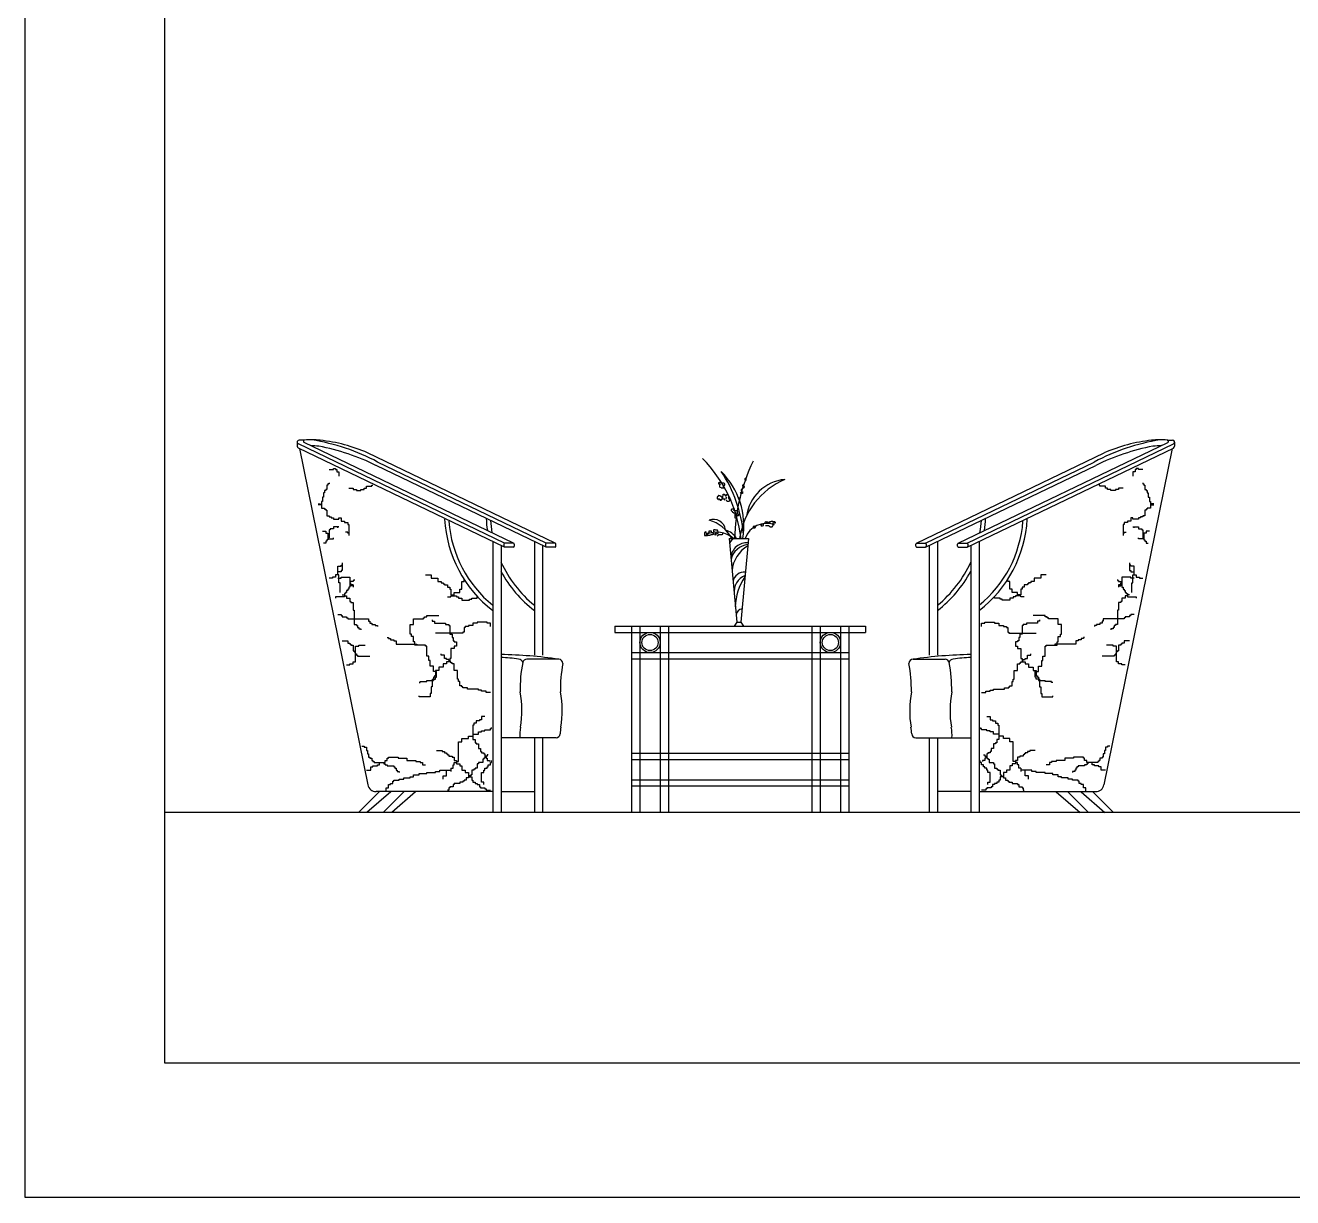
# Model space of a CAD drawing. Header units: inches. Extents: x 11 to 53.5, y 7.4 to 32.2.
# Drawn here: x 32.522 to 35.586, y 7.358 to 10.192 of the extents above; entities that cross this region are included whole.
import ezdxf

# ---------------------------------------------------------------- set-up
doc = ezdxf.new("R2010")
doc.units = ezdxf.units.IN
doc.header["$MEASUREMENT"] = 0
for name, color, linetype in [('02', 2, 'Continuous'), ('1', 1, 'Continuous'), ('kadrbm', 4, 'Continuous')]:
    doc.layers.add(name, color=color, linetype=linetype)

# ---------------------------------------------------------------- blocks, each defined once
blk = doc.blocks.new('kadrbm')
at = {"layer": 'kadrbm', "color": 4}
blk.add_lwpolyline([(0, 0), (0, 24.7972), (21, 24.7972), (21, 0), (0, 0)], close=True, dxfattribs=at)
blk.add_lwpolyline([(20.6631, 0.3257), (20.6631, 24.4603), (0.3369, 24.4603), (0.3369, 0.3257), (20.6631, 0.3257)], dxfattribs=at)

msp = doc.modelspace()

# ---------------------------------------------------------------- linework, layer by layer
at = {"layer": '02'}
for p, q in [((33.1791, 9.184), (33.1791, 9.1744)), ((33.6805, 8.9302), (33.1819, 9.1699)), ((33.6805, 8.9402), (33.182, 9.1798)), ((33.197, 9.1893), (33.1841, 9.1893)), ((33.1847, 9.1685), (33.35, 8.3557)), ((33.7021, 8.9402), (33.1957, 9.1836)), ((34.7775, 8.9402), (35.2839, 9.1836)), ((34.7991, 8.9402), (35.2976, 9.1798)), ((34.7991, 8.9302), (35.2976, 9.1699)), ((35.2949, 9.1685), (35.1296, 8.3557)), ((35.2826, 9.1893), (35.2954, 9.1893)), ((35.3005, 9.184), (35.3005, 9.1744)), ((33.8029, 8.9402), (33.3492, 9.1583)), ((33.7813, 8.9402), (33.3735, 9.1362)), ((34.6767, 8.9402), (35.1304, 9.1583)), ((34.6983, 8.9402), (35.1061, 9.1362)), ((33.7813, 8.9302), (33.3696, 9.1281)), ((34.6983, 8.9302), (35.11, 9.1281)), ((34.2081, 9.0499), (34.2088, 9.0581)), ((34.2235, 8.9516), (34.2702, 8.9516)), ((34.2235, 8.9516), (34.242, 8.7493)), ((34.2702, 8.9516), (34.2516, 8.7493)), ((33.6518, 8.944), (33.6518, 8.2893)), ((33.6718, 8.9344), (33.6718, 8.2893)), ((33.6788, 8.9375), (33.6788, 8.9329)), ((33.7021, 8.9402), (33.6805, 8.9402)), ((33.7021, 8.9302), (33.6805, 8.9302)), ((33.7038, 8.9375), (33.7038, 8.9329)), ((33.7525, 8.944), (33.7525, 8.6693)), ((33.7725, 8.9344), (33.7725, 8.6693)), ((33.7796, 8.9375), (33.7796, 8.9329)), ((33.8029, 8.9402), (33.7813, 8.9402)), ((33.8029, 8.9302), (33.7813, 8.9302)), ((33.8046, 8.9329), (33.8046, 8.9375)), ((34.675, 8.9329), (34.675, 8.9375)), ((34.6767, 8.9402), (34.6983, 8.9402)), ((34.6767, 8.9302), (34.6983, 8.9302)), ((34.7, 8.9375), (34.7, 8.9329)), ((34.7071, 8.9344), (34.7071, 8.6693)), ((34.7271, 8.944), (34.7271, 8.6693)), ((34.7758, 8.9329), (34.7758, 8.9375)), ((34.7775, 8.9402), (34.7991, 8.9402)), ((34.7775, 8.9302), (34.7991, 8.9302)), ((34.8008, 8.9375), (34.8008, 8.9329)), ((34.8078, 8.9344), (34.8078, 8.2893)), ((34.8278, 8.944), (34.8278, 8.2893)), ((33.3145, 8.8391), (33.3065, 8.8391)), ((33.9474, 8.7393), (33.9474, 8.7243)), ((33.9474, 8.7393), (34.5529, 8.7393)), ((33.9874, 8.7393), (33.9874, 8.2893)), ((34.0074, 8.7393), (34.0074, 8.2893)), ((34.0568, 8.7393), (34.0568, 8.2893)), ((34.0768, 8.7393), (34.0768, 8.2893)), ((34.242, 8.7493), (34.2354, 8.7393)), ((34.242, 8.7493), (34.2516, 8.7493)), ((34.2516, 8.7493), (34.2583, 8.7393)), ((34.4235, 8.7393), (34.4235, 8.2893)), ((34.4435, 8.7393), (34.4435, 8.2893)), ((34.4929, 8.7393), (34.4929, 8.2893)), ((34.5129, 8.7393), (34.5129, 8.2893)), ((34.5529, 8.7393), (34.5529, 8.7243)), ((33.9474, 8.7243), (34.5529, 8.7243)), ((33.9874, 8.6753), (34.5129, 8.6753)), ((33.8114, 8.6593), (33.7341, 8.6593)), ((33.9874, 8.6603), (34.5129, 8.6603)), ((34.6682, 8.6593), (34.7455, 8.6593)), ((33.8048, 8.4693), (33.6718, 8.4693)), ((33.7525, 8.4693), (33.7525, 8.2893)), ((33.7725, 8.4693), (33.7725, 8.2893)), ((34.6748, 8.4693), (34.8078, 8.4693)), ((34.7071, 8.4693), (34.7071, 8.2893)), ((34.7271, 8.4693), (34.7271, 8.2893)), ((33.9874, 8.4321), (34.5129, 8.4321)), ((33.5507, 8.3961), (33.5507, 8.3882)), ((33.9874, 8.4171), (34.5129, 8.4171)), ((34.9289, 8.3961), (34.9289, 8.3882)), ((33.9874, 8.3681), (34.5129, 8.3681)), ((33.377, 8.3388), (33.327, 8.2888)), ((33.4053, 8.3388), (33.3477, 8.2888)), ((33.6518, 8.3393), (33.3697, 8.3393)), ((33.437, 8.3388), (33.387, 8.2888)), ((33.4653, 8.3388), (33.4077, 8.2888)), ((33.6718, 8.3393), (33.7525, 8.3393)), ((33.9874, 8.3531), (34.5129, 8.3531)), ((34.8078, 8.3393), (34.7271, 8.3393)), ((34.8278, 8.3393), (35.1099, 8.3393)), ((35.0143, 8.3388), (35.0719, 8.2888)), ((35.0426, 8.3388), (35.0926, 8.2888)), ((35.0743, 8.3388), (35.1319, 8.2888)), ((35.1026, 8.3388), (35.1526, 8.2888))]:
    msp.add_line(p, q, dxfattribs=at)
for points in [[(33.2561, 9.1177), (33.2667, 9.1177), (33.2667, 9.1203), (33.272, 9.1203), (33.272, 9.1177), (33.2746, 9.1177), (33.2746, 9.1124), (33.2799, 9.1124), (33.2799, 9.1017)], [(35.2235, 9.1177), (35.2129, 9.1177), (35.2129, 9.1203), (35.2076, 9.1203), (35.2076, 9.1177), (35.2049, 9.1177), (35.2049, 9.1124), (35.1996, 9.1124), (35.1996, 9.1017)], [(33.2561, 9.0858), (33.2561, 9.0832), (33.2534, 9.0832), (33.2534, 9.0805), (33.2507, 9.0805), (33.2507, 9.0699), (33.2481, 9.0699), (33.2481, 9.0673), (33.2454, 9.0673), (33.2454, 9.062), (33.2428, 9.062), (33.2428, 9.0513), (33.2401, 9.0513), (33.2401, 9.0407), (33.2375, 9.0407)], [(33.3038, 9.0726), (33.3145, 9.0726), (33.3145, 9.0699), (33.3224, 9.0699), (33.3224, 9.0673), (33.333, 9.0673), (33.333, 9.0699), (33.341, 9.0699), (33.341, 9.0726), (33.3463, 9.0726), (33.3463, 9.0779), (33.3596, 9.0779), (33.3596, 9.0805), (33.3622, 9.0805)], [(34.2056, 9.0861), (34.2043, 9.0868), (34.1999, 9.0868), (34.1992, 9.0861), (34.198, 9.0861), (34.198, 9.0836), (34.1999, 9.0836), (34.2018, 9.0829)], [(34.2018, 9.0829), (34.2011, 9.081), (34.1999, 9.0804), (34.1999, 9.0766), (34.2005, 9.0753), (34.2043, 9.0747)], [(34.2018, 9.0868), (34.2011, 9.0861)], [(34.2018, 9.0817), (34.2011, 9.0817)], [(34.2011, 9.0753), (34.2011, 9.0747)], [(34.2056, 9.0855), (34.205, 9.0861), (34.2037, 9.0861), (34.2024, 9.0868)], [(34.2043, 9.0747), (34.2043, 9.074), (34.2113, 9.074)], [(34.2094, 9.074), (34.2094, 9.0791), (34.2101, 9.0798), (34.2132, 9.0798), (34.2132, 9.0829), (34.212, 9.0842), (34.2107, 9.0849), (34.2056, 9.0849), (34.2056, 9.0861)], [(34.2534, 9.0715), (34.2534, 9.0696), (34.2527, 9.0696), (34.2527, 9.0664), (34.254, 9.067), (34.2546, 9.067), (34.2553, 9.0677), (34.2553, 9.0696)], [(34.2572, 9.0823), (34.2572, 9.081), (34.2565, 9.0804), (34.2559, 9.0791), (34.2559, 9.0779), (34.2572, 9.0779), (34.2572, 9.0785), (34.2578, 9.0798), (34.2584, 9.0798), (34.2584, 9.0823)], [(34.2604, 9.0772), (34.2591, 9.0772), (34.2584, 9.0766), (34.2584, 9.0734), (34.2591, 9.0734), (34.2591, 9.074), (34.2597, 9.0747), (34.2597, 9.0753), (34.2604, 9.0759), (34.2604, 9.0772)], [(34.2655, 9.0963), (34.2623, 9.0963), (34.261, 9.0957), (34.261, 9.0925), (34.2642, 9.0925), (34.2642, 9.095)], [(35.1757, 9.0726), (35.1651, 9.0726), (35.1651, 9.0699), (35.1572, 9.0699), (35.1572, 9.0673), (35.1465, 9.0673), (35.1465, 9.0699), (35.1386, 9.0699), (35.1386, 9.0726), (35.1333, 9.0726), (35.1333, 9.0779), (35.12, 9.0779), (35.12, 9.0805), (35.1173, 9.0805)], [(35.2235, 9.0858), (35.2235, 9.0832), (35.2262, 9.0832), (35.2262, 9.0805), (35.2288, 9.0805), (35.2288, 9.0699), (35.2315, 9.0699), (35.2315, 9.0673), (35.2341, 9.0673), (35.2341, 9.062), (35.2368, 9.062), (35.2368, 9.0513), (35.2394, 9.0513), (35.2394, 9.0407), (35.2421, 9.0407)], [(33.2375, 9.0407), (33.2375, 9.0248), (33.2454, 9.0248), (33.2454, 9.0222), (33.2481, 9.0222), (33.2481, 9.0195), (33.2507, 9.0195), (33.2507, 9.0062), (33.2561, 9.0062), (33.2561, 9.0036), (33.2614, 9.0036), (33.2614, 9.0009), (33.2667, 9.0009), (33.2667, 8.9983), (33.2799, 8.9983), (33.2799, 9.0009), (33.2853, 9.0009), (33.2853, 8.993), (33.2932, 8.993), (33.2932, 8.9903), (33.3012, 8.9903), (33.3012, 8.985), (33.3038, 8.985), (33.3038, 8.9585)], [(34.2088, 9.0473), (34.2081, 9.0486), (34.2081, 9.0492), (34.2069, 9.0499), (34.2062, 9.0499), (34.2056, 9.0505), (34.205, 9.0518), (34.205, 9.053), (34.2037, 9.053), (34.2024, 9.0537), (34.2018, 9.0543), (34.1999, 9.0543), (34.1986, 9.0549), (34.198, 9.0549), (34.1967, 9.0543), (34.1967, 9.053), (34.1961, 9.0524), (34.1948, 9.0518), (34.1948, 9.0473), (34.198, 9.0473), (34.1999, 9.0467), (34.1999, 9.046), (34.1986, 9.046), (34.1973, 9.0454), (34.2031, 9.0454), (34.2031, 9.0448), (34.2018, 9.0441), (34.2043, 9.0441), (34.2056, 9.046), (34.2056, 9.0473), (34.2139, 9.0473)], [(34.2081, 9.0575), (34.2088, 9.0575)], [(34.2088, 9.0581), (34.212, 9.0581), (34.212, 9.0575), (34.2139, 9.0556), (34.2145, 9.0543), (34.2158, 9.0543), (34.2164, 9.0549), (34.2164, 9.0562), (34.2171, 9.0569), (34.2177, 9.0569), (34.219, 9.0575), (34.219, 9.0581), (34.2202, 9.0581), (34.2202, 9.0575), (34.2209, 9.0556), (34.2215, 9.0549), (34.2215, 9.0518), (34.2222, 9.0511), (34.2234, 9.0499), (34.2247, 9.0499)], [(34.212, 9.0473), (34.212, 9.0448), (34.2126, 9.0448)], [(34.2171, 9.0511), (34.2164, 9.0505), (34.2164, 9.0499), (34.2158, 9.0492), (34.2158, 9.0486), (34.2171, 9.0486), (34.2171, 9.0505), (34.2177, 9.0511)], [(34.2164, 9.0448), (34.2164, 9.0441), (34.2171, 9.0435), (34.2171, 9.0429), (34.2177, 9.0422), (34.2177, 9.0416), (34.2228, 9.0416), (34.2247, 9.0422), (34.2253, 9.0429), (34.2253, 9.046), (34.2266, 9.046), (34.2241, 9.0467), (34.2222, 9.0473), (34.2215, 9.0473)], [(34.2228, 9.0518), (34.2228, 9.0511), (34.2222, 9.0505), (34.2222, 9.0486), (34.2247, 9.0486), (34.2247, 9.0511)], [(34.2464, 9.0511), (34.2464, 9.0486), (34.247, 9.0479), (34.247, 9.0473), (34.2502, 9.0473), (34.2502, 9.0492)], [(34.2559, 9.0651), (34.2559, 9.06), (34.2521, 9.06), (34.2508, 9.0613), (34.2502, 9.0626)], [(34.254, 9.0639), (34.2527, 9.0639)], [(35.2421, 9.0407), (35.2421, 9.0248), (35.2341, 9.0248), (35.2341, 9.0222), (35.2315, 9.0222), (35.2315, 9.0195), (35.2288, 9.0195), (35.2288, 9.0062), (35.2235, 9.0062), (35.2235, 9.0036), (35.2182, 9.0036), (35.2182, 9.0009), (35.2129, 9.0009), (35.2129, 8.9983), (35.1996, 8.9983), (35.1996, 9.0009), (35.1943, 9.0009), (35.1943, 8.993), (35.1864, 8.993), (35.1864, 8.9903), (35.1784, 8.9903), (35.1784, 8.985), (35.1757, 8.985), (35.1757, 8.9585)], [(33.2295, 9.0354), (33.2348, 9.0354), (33.2348, 9.0328)], [(33.2375, 9.0328), (33.2295, 9.0328)], [(34.2336, 9.02), (34.2349, 9.02), (34.2355, 9.0212), (34.2368, 9.0219), (34.2368, 9.0225), (34.2304, 9.0225), (34.2298, 9.0219), (34.2285, 9.0212), (34.2285, 9.0187), (34.2298, 9.0174), (34.2311, 9.0174), (34.2311, 9.0168), (34.2317, 9.0155), (34.2349, 9.013), (34.2368, 9.0123), (34.2368, 9.0015), (34.2419, 9.0015), (34.2419, 9.006), (34.2393, 9.006)], [(34.2355, 9.0206), (34.2355, 9.02), (34.2368, 9.0193), (34.2387, 9.0193), (34.2406, 9.0187), (34.2413, 9.0187), (34.2419, 9.018), (34.2425, 9.018), (34.2438, 9.0174), (34.2438, 9.011), (34.2457, 9.0098), (34.2476, 9.0091), (34.2476, 9.0085), (34.2464, 9.0085), (34.2464, 9.0072), (34.2457, 9.006), (34.2438, 9.006), (34.2438, 9.0053)], [(35.2421, 9.0328), (35.2501, 9.0328)], [(35.2501, 9.0354), (35.2448, 9.0354), (35.2448, 9.0328)], [(33.2799, 8.9797), (33.2667, 8.9797), (33.2667, 8.9744), (33.2587, 8.9744), (33.2587, 8.9718), (33.2561, 8.9718), (33.2561, 8.9532), (33.2534, 8.9532)], [(33.2773, 8.9771), (33.2773, 8.9797)], [(34.24, 9.006), (34.2406, 9.0066)], [(34.289, 8.9799), (34.2871, 8.9799), (34.2858, 8.9805), (34.2846, 8.9805), (34.2839, 8.9811), (34.2833, 8.9811), (34.282, 8.9805), (34.2814, 8.9792), (34.2814, 8.9767), (34.2839, 8.9767), (34.2858, 8.9773), (34.2871, 8.978), (34.2871, 8.9799)], [(34.3043, 8.9856), (34.3024, 8.9856), (34.3024, 8.985), (34.3011, 8.985), (34.3011, 8.9837), (34.2998, 8.983), (34.2998, 8.9824), (34.3005, 8.9818), (34.3043, 8.9818), (34.3056, 8.9824), (34.3062, 8.983), (34.3068, 8.9843), (34.3068, 8.9856), (34.3062, 8.9869), (34.3049, 8.9869), (34.3049, 8.9875)], [(34.3221, 8.9881), (34.3221, 8.9894), (34.3208, 8.9894), (34.3196, 8.99), (34.3189, 8.99), (34.317, 8.9907), (34.3132, 8.9907), (34.3126, 8.9913), (34.3119, 8.9913), (34.3107, 8.9907), (34.31, 8.99), (34.31, 8.9894)], [(34.3113, 8.9824), (34.3132, 8.9824), (34.3151, 8.983), (34.3164, 8.983), (34.3183, 8.9824), (34.3208, 8.9811), (34.3215, 8.9805), (34.3221, 8.9799), (34.3221, 8.9792), (34.3272, 8.9792), (34.3279, 8.9799), (34.3285, 8.9811), (34.3291, 8.9818), (34.3298, 8.9824), (34.3298, 8.9862)], [(34.3215, 8.9875), (34.3215, 8.9913), (34.3221, 8.992), (34.3228, 8.9926), (34.324, 8.9926), (34.3259, 8.9932), (34.3285, 8.9932), (34.331, 8.9926), (34.3329, 8.992), (34.3336, 8.9913), (34.3349, 8.9907), (34.3349, 8.9888), (34.3355, 8.9881), (34.3279, 8.9881)], [(35.1996, 8.9797), (35.2129, 8.9797), (35.2129, 8.9744), (35.2209, 8.9744), (35.2209, 8.9718), (35.2235, 8.9718), (35.2235, 8.9532), (35.2262, 8.9532)], [(35.2023, 8.9771), (35.2023, 8.9797)], [(33.2401, 8.9691), (33.2481, 8.9691), (33.2481, 8.9638), (33.2534, 8.9638)], [(33.2534, 8.9638), (33.2534, 8.9479), (33.2507, 8.9479), (33.2507, 8.9452), (33.2481, 8.9452), (33.2481, 8.9399), (33.2428, 8.9399)], [(33.2534, 8.9505), (33.2667, 8.9505), (33.2667, 8.9532)], [(33.3038, 8.9638), (33.3012, 8.9638), (33.3012, 8.9665), (33.2959, 8.9665)], [(34.168, 8.9671), (34.1674, 8.9671), (34.1655, 8.9665), (34.1642, 8.9659), (34.1636, 8.9652), (34.1636, 8.9589), (34.1687, 8.9589), (34.1687, 8.9582), (34.1706, 8.9582), (34.1706, 8.9589), (34.1712, 8.9589), (34.1719, 8.9595), (34.1719, 8.962), (34.1712, 8.9627), (34.1693, 8.9633), (34.1687, 8.964), (34.168, 8.964), (34.168, 8.9659)], [(34.1687, 8.9601), (34.1687, 8.9608), (34.1706, 8.962), (34.1712, 8.9633), (34.1719, 8.964), (34.1725, 8.9646), (34.1731, 8.9646), (34.1731, 8.9652)], [(34.1738, 8.9652), (34.175, 8.9665), (34.175, 8.9697), (34.1801, 8.9697), (34.1801, 8.9678), (34.1808, 8.9665), (34.1827, 8.9646), (34.1852, 8.964), (34.1859, 8.9627), (34.1859, 8.9614), (34.1846, 8.9608), (34.1827, 8.9601), (34.1795, 8.9601), (34.1782, 8.9595), (34.1763, 8.9589), (34.1744, 8.9582), (34.1712, 8.9582)], [(34.1967, 8.9684), (34.1961, 8.9697), (34.1954, 8.971), (34.1935, 8.971), (34.1922, 8.9716), (34.191, 8.9716), (34.1897, 8.9722), (34.1865, 8.9722), (34.1852, 8.971), (34.1852, 8.9684), (34.1878, 8.9671), (34.191, 8.9665), (34.1916, 8.9659), (34.1922, 8.9652), (34.191, 8.9646), (34.191, 8.9633), (34.1897, 8.9627), (34.189, 8.962), (34.189, 8.9601), (34.1903, 8.9601), (34.1903, 8.9614), (34.1916, 8.962), (34.1941, 8.9627), (34.1961, 8.964), (34.1967, 8.964), (34.1967, 8.9665), (34.1954, 8.9671), (34.1954, 8.9678)], [(34.1941, 8.9576), (34.1961, 8.9582), (34.1973, 8.9595), (34.198, 8.9601), (34.1986, 8.9608), (34.2069, 8.9608), (34.2075, 8.9614), (34.2081, 8.962), (34.2081, 8.9652)], [(35.1757, 8.9638), (35.1784, 8.9638), (35.1784, 8.9665), (35.1837, 8.9665)], [(35.2262, 8.9505), (35.2129, 8.9505), (35.2129, 8.9532)], [(35.2394, 8.9691), (35.2315, 8.9691), (35.2315, 8.9638), (35.2262, 8.9638)], [(35.2262, 8.9638), (35.2262, 8.9479), (35.2288, 8.9479), (35.2288, 8.9452), (35.2315, 8.9452), (35.2315, 8.9399), (35.2368, 8.9399)], [(33.2879, 8.8922), (33.2879, 8.8736), (33.2853, 8.8736), (33.2853, 8.871), (33.2773, 8.871)], [(33.2773, 8.863), (33.2773, 8.8842), (33.2853, 8.8842), (33.2853, 8.8869), (33.2879, 8.8869)], [(35.1917, 8.8922), (35.1917, 8.8736), (35.1943, 8.8736), (35.1943, 8.871), (35.2023, 8.871)], [(35.2023, 8.863), (35.2023, 8.8842), (35.1943, 8.8842), (35.1943, 8.8869), (35.1917, 8.8869)], [(33.2799, 8.863), (33.272, 8.863), (33.272, 8.8577), (33.264, 8.8577), (33.264, 8.855), (33.2561, 8.855)], [(33.3065, 8.8577), (33.3065, 8.8338), (33.3038, 8.8338), (33.3038, 8.8285), (33.3012, 8.8285), (33.3012, 8.8259), (33.2985, 8.8259), (33.2985, 8.8206), (33.2959, 8.8206), (33.2959, 8.8179), (33.2932, 8.8179), (33.2932, 8.81), (33.272, 8.81), (33.272, 8.8073)], [(33.2773, 8.855), (33.2853, 8.855), (33.2853, 8.8577), (33.3065, 8.8577)], [(33.2826, 8.8206), (33.2826, 8.8444), (33.2799, 8.8444), (33.2799, 8.863)], [(33.4896, 8.863), (33.5029, 8.863), (33.5029, 8.855), (33.5188, 8.855), (33.5188, 8.8471), (33.5268, 8.8471), (33.5268, 8.8444), (33.5321, 8.8444), (33.5321, 8.8418), (33.5348, 8.8418), (33.5348, 8.8391), (33.5427, 8.8391), (33.5427, 8.8338), (33.548, 8.8338), (33.548, 8.8285), (33.5507, 8.8285), (33.5507, 8.8153), (33.5587, 8.8153)], [(34.9899, 8.863), (34.9767, 8.863), (34.9767, 8.855), (34.9607, 8.855), (34.9607, 8.8471), (34.9528, 8.8471), (34.9528, 8.8444), (34.9475, 8.8444), (34.9475, 8.8418), (34.9448, 8.8418), (34.9448, 8.8391), (34.9368, 8.8391), (34.9368, 8.8338), (34.9315, 8.8338), (34.9315, 8.8285), (34.9289, 8.8285), (34.9289, 8.8153), (34.9209, 8.8153)], [(35.1731, 8.8577), (35.1731, 8.8338), (35.1757, 8.8338), (35.1757, 8.8285), (35.1784, 8.8285), (35.1784, 8.8259), (35.181, 8.8259), (35.181, 8.8206), (35.1837, 8.8206), (35.1837, 8.8179), (35.1864, 8.8179), (35.1864, 8.81), (35.2076, 8.81), (35.2076, 8.8073)], [(35.2023, 8.855), (35.1943, 8.855), (35.1943, 8.8577), (35.1731, 8.8577)], [(35.197, 8.8206), (35.197, 8.8444), (35.1996, 8.8444), (35.1996, 8.863), (35.2076, 8.863)], [(35.2076, 8.863), (35.2076, 8.8577), (35.2156, 8.8577), (35.2156, 8.855), (35.2235, 8.855)], [(33.3171, 8.8524), (33.3171, 8.8497), (33.3145, 8.8497), (33.3145, 8.8471), (33.3065, 8.8471)], [(33.3065, 8.8444), (33.3091, 8.8444)], [(33.3145, 8.8365), (33.3091, 8.8365), (33.3091, 8.8444)], [(33.3145, 8.8391), (33.3145, 8.8338)], [(33.5587, 8.8126), (33.5587, 8.8206), (33.5719, 8.8206), (33.5719, 8.8285), (33.5772, 8.8285), (33.5772, 8.8471), (33.5826, 8.8471), (33.5826, 8.8525)], [(34.9209, 8.8126), (34.9209, 8.8206), (34.9076, 8.8206), (34.9076, 8.8285), (34.9023, 8.8285), (34.9023, 8.8471), (34.897, 8.8471), (34.897, 8.8525)], [(35.1625, 8.8524), (35.1625, 8.8497), (35.1651, 8.8497), (35.1651, 8.8471), (35.1731, 8.8471)], [(35.1651, 8.8365), (35.1704, 8.8365), (35.1704, 8.8444)], [(35.1731, 8.8391), (35.1651, 8.8391), (35.1651, 8.8338)], [(35.1731, 8.8444), (35.1704, 8.8444)], [(33.2879, 8.8153), (33.2932, 8.8153)], [(33.2932, 8.8126), (33.2985, 8.8126), (33.2985, 8.8073), (33.3065, 8.8073), (33.3065, 8.7993), (33.3091, 8.7993), (33.3091, 8.7967), (33.3145, 8.7967), (33.3145, 8.7781), (33.3171, 8.7781), (33.3171, 8.7436), (33.3224, 8.7436), (33.3224, 8.741), (33.3251, 8.741), (33.3251, 8.7357), (33.3277, 8.7357), (33.3277, 8.733), (33.333, 8.733), (33.333, 8.7304)], [(33.5427, 8.81), (33.5507, 8.81), (33.5507, 8.8126), (33.564, 8.8126)], [(33.564, 8.8126), (33.564, 8.81), (33.5693, 8.81), (33.5693, 8.8073), (33.5772, 8.8073), (33.5772, 8.802), (33.5958, 8.802), (33.5958, 8.8046), (33.6011, 8.8046), (33.6011, 8.8073), (33.6144, 8.8073), (33.6144, 8.81), (33.6156, 8.81)], [(34.9289, 8.8126), (34.9156, 8.8126), (34.9156, 8.81), (34.9103, 8.81), (34.9103, 8.8073), (34.9023, 8.8073), (34.9023, 8.802), (34.8837, 8.802), (34.8837, 8.8046), (34.8784, 8.8046), (34.8784, 8.8073), (34.8652, 8.8073), (34.8652, 8.81), (34.864, 8.81)], [(34.9368, 8.81), (34.9289, 8.81), (34.9289, 8.8126)], [(35.1864, 8.8126), (35.181, 8.8126), (35.181, 8.8073), (35.1731, 8.8073), (35.1731, 8.7993), (35.1704, 8.7993), (35.1704, 8.7967), (35.1651, 8.7967), (35.1651, 8.7781), (35.1625, 8.7781), (35.1625, 8.7436), (35.1572, 8.7436), (35.1572, 8.741), (35.1545, 8.741), (35.1545, 8.7357), (35.1518, 8.7357), (35.1518, 8.733), (35.1465, 8.733), (35.1465, 8.7304)], [(35.1917, 8.8153), (35.1864, 8.8153)], [(33.2773, 8.7675), (33.2853, 8.7675), (33.2853, 8.7649), (33.2879, 8.7649), (33.2879, 8.7622), (33.2985, 8.7622), (33.2985, 8.7596), (33.3012, 8.7596), (33.3012, 8.7569), (33.3516, 8.7569), (33.3516, 8.7516), (33.3543, 8.7516), (33.3543, 8.7463), (33.3596, 8.7463), (33.3596, 8.7436), (33.3675, 8.7436), (33.3675, 8.741), (33.3729, 8.741), (33.3729, 8.7383)], [(33.5056, 8.611), (33.5135, 8.611), (33.5135, 8.6163), (33.5162, 8.6163), (33.5162, 8.6296), (33.5082, 8.6296), (33.5082, 8.6428), (33.5003, 8.6428), (33.5003, 8.6561), (33.4976, 8.6561), (33.4976, 8.6667), (33.4923, 8.6667), (33.4923, 8.6906), (33.4896, 8.6906), (33.4896, 8.6932), (33.4631, 8.6932), (33.4631, 8.7012), (33.4604, 8.7012), (33.4604, 8.7145), (33.4551, 8.7145), (33.4551, 8.7198), (33.4525, 8.7198), (33.4525, 8.7436), (33.4604, 8.7436), (33.4604, 8.7569), (33.4843, 8.7569), (33.4843, 8.7596), (33.487, 8.7596), (33.487, 8.7622), (33.4923, 8.7622), (33.4923, 8.7649), (33.5215, 8.7649)], [(34.974, 8.611), (34.966, 8.611), (34.966, 8.6163), (34.9634, 8.6163), (34.9634, 8.6296), (34.9713, 8.6296), (34.9713, 8.6428), (34.9793, 8.6428), (34.9793, 8.6561), (34.982, 8.6561), (34.982, 8.6667), (34.9873, 8.6667), (34.9873, 8.6906), (34.9899, 8.6906), (34.9899, 8.6932), (35.0165, 8.6932), (35.0165, 8.7012), (35.0191, 8.7012), (35.0191, 8.7145), (35.0244, 8.7145), (35.0244, 8.7198), (35.0271, 8.7198), (35.0271, 8.7436), (35.0191, 8.7436), (35.0191, 8.7569), (34.9952, 8.7569), (34.9952, 8.7596), (34.9926, 8.7596), (34.9926, 8.7622), (34.9873, 8.7622), (34.9873, 8.7649), (34.9581, 8.7649)], [(35.2023, 8.7675), (35.1943, 8.7675), (35.1943, 8.7649), (35.1917, 8.7649), (35.1917, 8.7622), (35.181, 8.7622), (35.181, 8.7596), (35.1784, 8.7596), (35.1784, 8.7569), (35.128, 8.7569), (35.128, 8.7516), (35.1253, 8.7516), (35.1253, 8.7463), (35.12, 8.7463), (35.12, 8.7436), (35.112, 8.7436), (35.112, 8.741), (35.1067, 8.741), (35.1067, 8.7383)], [(33.5056, 8.7542), (33.5056, 8.7516), (33.5109, 8.7516), (33.5109, 8.7463), (33.5374, 8.7463), (33.5374, 8.7436), (33.5454, 8.7436), (33.5454, 8.741), (33.548, 8.741), (33.548, 8.7198), (33.5534, 8.7198), (33.5534, 8.7118), (33.556, 8.7118), (33.556, 8.7038), (33.5587, 8.7038), (33.5587, 8.7012), (33.564, 8.7012), (33.564, 8.6906), (33.5587, 8.6906), (33.5587, 8.6853), (33.5507, 8.6853), (33.5507, 8.6614), (33.548, 8.6614), (33.548, 8.6534)], [(33.6463, 8.7383), (33.6463, 8.7463), (33.6383, 8.7463), (33.6383, 8.7489), (33.6144, 8.7489), (33.6144, 8.7463), (33.6038, 8.7463), (33.6038, 8.741), (33.5932, 8.741), (33.5932, 8.7383), (33.5852, 8.7383), (33.5852, 8.7357), (33.5826, 8.7357), (33.5826, 8.7251), (33.5799, 8.7251), (33.5799, 8.7224), (33.5135, 8.7224)], [(34.8333, 8.7383), (34.8333, 8.7463), (34.8413, 8.7463), (34.8413, 8.7489), (34.8652, 8.7489), (34.8652, 8.7463), (34.8758, 8.7463), (34.8758, 8.741), (34.8864, 8.741), (34.8864, 8.7383), (34.8944, 8.7383), (34.8944, 8.7357), (34.897, 8.7357), (34.897, 8.7251), (34.8997, 8.7251), (34.8997, 8.7224), (34.966, 8.7224)], [(34.974, 8.7542), (34.974, 8.7516), (34.9687, 8.7516), (34.9687, 8.7463), (34.9421, 8.7463), (34.9421, 8.7436), (34.9342, 8.7436), (34.9342, 8.741), (34.9315, 8.741), (34.9315, 8.7198), (34.9262, 8.7198), (34.9262, 8.7118), (34.9236, 8.7118), (34.9236, 8.7038), (34.9209, 8.7038), (34.9209, 8.7012), (34.9156, 8.7012), (34.9156, 8.6906), (34.9209, 8.6906), (34.9209, 8.6853), (34.9289, 8.6853), (34.9289, 8.6614), (34.9315, 8.6614), (34.9315, 8.6534)], [(33.2879, 8.7038), (33.3012, 8.7038), (33.3012, 8.6985), (33.3065, 8.6985), (33.3065, 8.6959), (33.3091, 8.6959), (33.3091, 8.6932), (33.3145, 8.6932), (33.3145, 8.68), (33.3171, 8.68), (33.3171, 8.6773), (33.3198, 8.6773)], [(33.3967, 8.7118), (33.3994, 8.7118), (33.3994, 8.7092), (33.4047, 8.7092), (33.4047, 8.7065), (33.4127, 8.7065), (33.4127, 8.7038), (33.418, 8.7038), (33.418, 8.6959), (33.4684, 8.6959), (33.4684, 8.6932)], [(35.0828, 8.7118), (35.0802, 8.7118), (35.0802, 8.7092), (35.0749, 8.7092), (35.0749, 8.7065), (35.0669, 8.7065), (35.0669, 8.7038), (35.0616, 8.7038), (35.0616, 8.6959), (35.0112, 8.6959), (35.0112, 8.6932)], [(35.1917, 8.7038), (35.1784, 8.7038), (35.1784, 8.6985), (35.1731, 8.6985), (35.1731, 8.6959), (35.1704, 8.6959), (35.1704, 8.6932), (35.1651, 8.6932), (35.1651, 8.68), (35.1625, 8.68), (35.1625, 8.6773), (35.1598, 8.6773)], [(33.2985, 8.6455), (33.3065, 8.6455), (33.3065, 8.6481), (33.3145, 8.6481), (33.3145, 8.6534), (33.3198, 8.6534), (33.3198, 8.6906), (33.3277, 8.6906), (33.3277, 8.6932), (33.3437, 8.6932)], [(33.3198, 8.672), (33.3224, 8.672), (33.3224, 8.6694), (33.3251, 8.6694), (33.3251, 8.6667), (33.3543, 8.6667)], [(33.548, 8.6561), (33.5454, 8.6561), (33.5454, 8.6588), (33.5401, 8.6588), (33.5401, 8.6614), (33.5348, 8.6614), (33.5348, 8.6694), (33.5268, 8.6694), (33.5268, 8.672)], [(34.9315, 8.6561), (34.9342, 8.6561), (34.9342, 8.6588), (34.9395, 8.6588), (34.9395, 8.6614), (34.9448, 8.6614), (34.9448, 8.6694), (34.9528, 8.6694), (34.9528, 8.672)], [(35.1598, 8.672), (35.1572, 8.672), (35.1572, 8.6694), (35.1545, 8.6694), (35.1545, 8.6667), (35.1253, 8.6667)], [(35.181, 8.6455), (35.1731, 8.6455), (35.1731, 8.6481), (35.1651, 8.6481), (35.1651, 8.6534), (35.1598, 8.6534), (35.1598, 8.6906), (35.1518, 8.6906), (35.1518, 8.6932), (35.1359, 8.6932)], [(33.5507, 8.6534), (33.5401, 8.6534), (33.5401, 8.6481), (33.5321, 8.6481), (33.5321, 8.6402), (33.5215, 8.6402), (33.5215, 8.6322), (33.5135, 8.6322), (33.5135, 8.619), (33.5109, 8.619), (33.5109, 8.6163), (33.5082, 8.6163), (33.5082, 8.6083)], [(33.6463, 8.5792), (33.6356, 8.5792), (33.6356, 8.5818), (33.625, 8.5818), (33.625, 8.5845), (33.6171, 8.5845), (33.6171, 8.5871), (33.5905, 8.5871), (33.5905, 8.5898), (33.5799, 8.5898), (33.5799, 8.5924), (33.5772, 8.5924), (33.5772, 8.5951), (33.5719, 8.5951), (33.5719, 8.6057), (33.5693, 8.6057), (33.5693, 8.611), (33.5666, 8.611), (33.5666, 8.6322), (33.5587, 8.6322), (33.5587, 8.6481), (33.5534, 8.6481), (33.5534, 8.6508), (33.5507, 8.6508), (33.5507, 8.6534)], [(34.8333, 8.5792), (34.8439, 8.5792), (34.8439, 8.5818), (34.8545, 8.5818), (34.8545, 8.5845), (34.8625, 8.5845), (34.8625, 8.5871), (34.8891, 8.5871), (34.8891, 8.5898), (34.8997, 8.5898), (34.8997, 8.5924), (34.9023, 8.5924), (34.9023, 8.5951), (34.9076, 8.5951), (34.9076, 8.6057), (34.9103, 8.6057), (34.9103, 8.611), (34.9129, 8.611), (34.9129, 8.6322), (34.9209, 8.6322), (34.9209, 8.6481), (34.9262, 8.6481), (34.9262, 8.6508), (34.9289, 8.6508), (34.9289, 8.6534), (34.9395, 8.6534)], [(34.9395, 8.6534), (34.9395, 8.6481), (34.9475, 8.6481), (34.9475, 8.6402), (34.9581, 8.6402), (34.9581, 8.6322), (34.966, 8.6322), (34.966, 8.619), (34.9687, 8.619), (34.9687, 8.6163), (34.9713, 8.6163), (34.9713, 8.6083), (34.9873, 8.6083)], [(33.5056, 8.611), (33.5056, 8.5924), (33.5029, 8.5924), (33.5029, 8.5765), (33.5003, 8.5765), (33.5003, 8.5686), (33.4737, 8.5686), (33.4737, 8.5712)], [(34.974, 8.611), (34.974, 8.5924), (34.9767, 8.5924), (34.9767, 8.5765), (34.9793, 8.5765), (34.9793, 8.5686), (35.0059, 8.5686), (35.0059, 8.5712)], [(33.4737, 8.603), (33.4764, 8.603), (33.4764, 8.6057), (33.4923, 8.6057), (33.4923, 8.6083), (33.5082, 8.6083)], [(35.0059, 8.603), (35.0032, 8.603), (35.0032, 8.6057), (34.9873, 8.6057), (34.9873, 8.6083)], [(33.633, 8.5208), (33.625, 8.5208), (33.625, 8.5129), (33.6197, 8.5129), (33.6197, 8.5102), (33.6118, 8.5102), (33.6118, 8.5049), (33.6064, 8.5049), (33.6064, 8.4996), (33.6038, 8.4996), (33.6038, 8.4651), (33.6091, 8.4651), (33.6091, 8.4571), (33.6118, 8.4571), (33.6118, 8.4545), (33.6171, 8.4545), (33.6171, 8.4439), (33.6224, 8.4439), (33.6224, 8.4359), (33.625, 8.4359), (33.625, 8.4333), (33.6303, 8.4333), (33.6303, 8.4306), (33.633, 8.4306)], [(34.8466, 8.5208), (34.8545, 8.5208), (34.8545, 8.5129), (34.8599, 8.5129), (34.8599, 8.5102), (34.8678, 8.5102), (34.8678, 8.5049), (34.8731, 8.5049), (34.8731, 8.4996), (34.8758, 8.4996), (34.8758, 8.4651), (34.8705, 8.4651), (34.8705, 8.4571), (34.8678, 8.4571), (34.8678, 8.4545), (34.8625, 8.4545), (34.8625, 8.4439), (34.8572, 8.4439), (34.8572, 8.4359), (34.8545, 8.4359), (34.8545, 8.4333), (34.8492, 8.4333), (34.8492, 8.4306), (34.8466, 8.4306)], [(33.6038, 8.4784), (33.6171, 8.4784), (33.6171, 8.4837), (33.625, 8.4837), (33.625, 8.4863), (33.633, 8.4863), (33.633, 8.489), (33.6463, 8.489), (33.6463, 8.4916), (33.6489, 8.4916), (33.6489, 8.4943)], [(34.8758, 8.4784), (34.8625, 8.4784), (34.8625, 8.4837), (34.8545, 8.4837), (34.8545, 8.4863), (34.8466, 8.4863), (34.8466, 8.489), (34.8333, 8.489), (34.8333, 8.4916), (34.8307, 8.4916), (34.8307, 8.4943)], [(33.564, 8.4121), (33.5693, 8.4121), (33.5693, 8.4598), (33.5772, 8.4598), (33.5772, 8.4678), (33.5932, 8.4678), (33.5932, 8.4731), (33.6038, 8.4731)], [(34.9156, 8.4121), (34.9103, 8.4121), (34.9103, 8.4598), (34.9023, 8.4598), (34.9023, 8.4678), (34.8864, 8.4678), (34.8864, 8.4731), (34.8758, 8.4731)], [(33.3357, 8.4492), (33.341, 8.4492), (33.341, 8.4465), (33.3463, 8.4465), (33.3463, 8.4386), (33.349, 8.4386), (33.349, 8.4306), (33.3516, 8.4306), (33.3516, 8.4227), (33.3543, 8.4227), (33.3543, 8.42), (33.3596, 8.42), (33.3596, 8.4147), (33.3622, 8.4147), (33.3622, 8.4121), (33.3649, 8.4121), (33.3649, 8.4094), (33.3914, 8.4094)], [(33.5162, 8.4386), (33.5295, 8.4386), (33.5295, 8.4359), (33.5348, 8.4359), (33.5348, 8.4333), (33.5401, 8.4333), (33.5401, 8.4306), (33.5427, 8.4306), (33.5427, 8.428), (33.5454, 8.428), (33.5454, 8.4253), (33.5534, 8.4253), (33.5534, 8.4227), (33.5587, 8.4227), (33.5587, 8.4147), (33.564, 8.4147), (33.564, 8.4067), (33.5719, 8.4067), (33.5719, 8.4014), (33.5772, 8.4014), (33.5772, 8.3908), (33.5852, 8.3908), (33.5852, 8.3855), (33.5932, 8.3855)], [(33.633, 8.4306), (33.633, 8.42), (33.6303, 8.42), (33.6303, 8.4174), (33.6277, 8.4174), (33.6277, 8.4094), (33.6171, 8.4094), (33.6171, 8.4067), (33.6144, 8.4067), (33.6144, 8.3961), (33.6091, 8.3961), (33.6091, 8.3935), (33.6064, 8.3935), (33.6064, 8.3908), (33.6011, 8.3908), (33.6011, 8.3802), (33.5985, 8.3802), (33.5985, 8.3776), (33.5958, 8.3776), (33.5958, 8.3749)], [(33.641, 8.428), (33.6383, 8.428), (33.6383, 8.4253), (33.633, 8.4253)], [(34.8386, 8.428), (34.8413, 8.428), (34.8413, 8.4253), (34.8466, 8.4253)], [(34.8466, 8.4306), (34.8466, 8.42), (34.8492, 8.42), (34.8492, 8.4174), (34.8519, 8.4174), (34.8519, 8.4094), (34.8625, 8.4094), (34.8625, 8.4067), (34.8652, 8.4067), (34.8652, 8.3961), (34.8705, 8.3961), (34.8705, 8.3935), (34.8731, 8.3935), (34.8731, 8.3908), (34.8784, 8.3908), (34.8784, 8.3802), (34.8811, 8.3802), (34.8811, 8.3776), (34.8837, 8.3776), (34.8837, 8.3749)], [(34.9634, 8.4386), (34.9501, 8.4386), (34.9501, 8.4359), (34.9448, 8.4359), (34.9448, 8.4333), (34.9395, 8.4333), (34.9395, 8.4306), (34.9368, 8.4306), (34.9368, 8.428), (34.9342, 8.428), (34.9342, 8.4253), (34.9262, 8.4253), (34.9262, 8.4227), (34.9209, 8.4227), (34.9209, 8.4147), (34.9156, 8.4147), (34.9156, 8.4067), (34.9076, 8.4067), (34.9076, 8.4014), (34.9023, 8.4014), (34.9023, 8.3908), (34.8944, 8.3908), (34.8944, 8.3855), (34.8864, 8.3855)], [(35.1439, 8.4492), (35.1386, 8.4492), (35.1386, 8.4465), (35.1333, 8.4465), (35.1333, 8.4386), (35.1306, 8.4386), (35.1306, 8.4306), (35.128, 8.4306), (35.128, 8.4227), (35.1253, 8.4227), (35.1253, 8.42), (35.12, 8.42), (35.12, 8.4147), (35.1173, 8.4147), (35.1173, 8.4121), (35.1147, 8.4121), (35.1147, 8.4094)], [(33.3463, 8.3908), (33.3569, 8.3908), (33.3569, 8.3988), (33.3622, 8.3988), (33.3622, 8.4014), (33.3729, 8.4014), (33.3729, 8.4041), (33.3782, 8.4041), (33.3782, 8.4094)], [(33.3888, 8.4094), (33.3888, 8.4067), (33.3914, 8.4067), (33.3914, 8.4041), (33.3967, 8.4041), (33.3967, 8.4014), (33.4127, 8.4014), (33.4127, 8.3988), (33.4153, 8.3988), (33.4153, 8.3961), (33.418, 8.3961), (33.418, 8.3908), (33.4206, 8.3908), (33.4206, 8.3882), (33.4259, 8.3882), (33.4259, 8.3855)], [(33.3914, 8.4094), (33.3914, 8.4147), (33.3967, 8.4147), (33.3967, 8.42), (33.3994, 8.42), (33.3994, 8.4227), (33.4233, 8.4227), (33.4233, 8.42), (33.4445, 8.42), (33.4445, 8.4147), (33.4658, 8.4147), (33.4658, 8.4121), (33.4764, 8.4121), (33.4764, 8.4094), (33.4817, 8.4094), (33.4817, 8.4041), (33.4896, 8.4041)], [(33.5507, 8.3961), (33.556, 8.3961), (33.556, 8.4041), (33.5587, 8.4041), (33.5587, 8.4094), (33.564, 8.4094)], [(33.6303, 8.3563), (33.6303, 8.3617), (33.625, 8.3617), (33.625, 8.3855), (33.6303, 8.3855), (33.6303, 8.3908), (33.633, 8.3908), (33.633, 8.3961), (33.6383, 8.3961), (33.6383, 8.3988), (33.641, 8.3988), (33.641, 8.4041), (33.6463, 8.4041), (33.6463, 8.4094), (33.6489, 8.4094), (33.6489, 8.4147)], [(33.6356, 8.4253), (33.6356, 8.42), (33.6383, 8.42), (33.6383, 8.4147), (33.6436, 8.4147), (33.6436, 8.4121)], [(34.8492, 8.3563), (34.8492, 8.3617), (34.8545, 8.3617), (34.8545, 8.3855), (34.8492, 8.3855), (34.8492, 8.3908), (34.8466, 8.3908), (34.8466, 8.3961), (34.8413, 8.3961), (34.8413, 8.3988), (34.8386, 8.3988), (34.8386, 8.4041), (34.8333, 8.4041), (34.8333, 8.4094), (34.8307, 8.4094), (34.8307, 8.4147)], [(34.8439, 8.4253), (34.8439, 8.42), (34.8413, 8.42), (34.8413, 8.4147), (34.836, 8.4147), (34.836, 8.4121)], [(34.9289, 8.3961), (34.9236, 8.3961), (34.9236, 8.4041), (34.9209, 8.4041), (34.9209, 8.4094), (34.9156, 8.4094)], [(35.1147, 8.4094), (35.0881, 8.4094), (35.0881, 8.4147), (35.0828, 8.4147), (35.0828, 8.42), (35.0802, 8.42), (35.0802, 8.4227), (35.0563, 8.4227), (35.0563, 8.42), (35.0351, 8.42), (35.0351, 8.4147), (35.0138, 8.4147), (35.0138, 8.4121), (35.0032, 8.4121), (35.0032, 8.4094), (34.9979, 8.4094), (34.9979, 8.4041), (34.9899, 8.4041)], [(35.0908, 8.4094), (35.0908, 8.4067), (35.0881, 8.4067), (35.0881, 8.4041), (35.0828, 8.4041), (35.0828, 8.4014), (35.0669, 8.4014), (35.0669, 8.3988), (35.0642, 8.3988), (35.0642, 8.3961), (35.0616, 8.3961), (35.0616, 8.3908), (35.0589, 8.3908), (35.0589, 8.3882), (35.0536, 8.3882), (35.0536, 8.3855)], [(35.1333, 8.3908), (35.1226, 8.3908), (35.1226, 8.3988), (35.1173, 8.3988), (35.1173, 8.4014), (35.1067, 8.4014), (35.1067, 8.4041), (35.1014, 8.4041), (35.1014, 8.4094)], [(33.3941, 8.3404), (33.3941, 8.3484), (33.3994, 8.3484), (33.3994, 8.3563), (33.4047, 8.3563), (33.4047, 8.359), (33.41, 8.359), (33.41, 8.3643), (33.4127, 8.3643), (33.4127, 8.367), (33.4259, 8.367), (33.4259, 8.3696), (33.4366, 8.3696), (33.4366, 8.3723), (33.4525, 8.3723), (33.4525, 8.3749), (33.4604, 8.3749), (33.4604, 8.3802), (33.4737, 8.3802), (33.4737, 8.3829), (33.4923, 8.3829), (33.4923, 8.3855), (33.5135, 8.3855), (33.5135, 8.3882), (33.5242, 8.3882), (33.5242, 8.3908), (33.5507, 8.3908)], [(33.5321, 8.3696), (33.5321, 8.3776), (33.5401, 8.3776), (33.5401, 8.3908)], [(33.5932, 8.3855), (33.5932, 8.3723), (33.5879, 8.3723), (33.5879, 8.367), (33.5826, 8.367), (33.5826, 8.3643), (33.5799, 8.3643), (33.5799, 8.3617), (33.5719, 8.3617), (33.5719, 8.359), (33.5587, 8.359), (33.5587, 8.3563), (33.556, 8.3563), (33.556, 8.351), (33.548, 8.351), (33.548, 8.3484), (33.5454, 8.3484), (33.5454, 8.3431), (33.5427, 8.3431)], [(33.5932, 8.3749), (33.6011, 8.3749), (33.6011, 8.367), (33.6038, 8.367), (33.6038, 8.3617), (33.6091, 8.3617), (33.6091, 8.359), (33.6144, 8.359), (33.6144, 8.3563), (33.6197, 8.3563), (33.6197, 8.351), (33.6224, 8.351), (33.6224, 8.3484), (33.633, 8.3484), (33.633, 8.3457), (33.6356, 8.3457), (33.6356, 8.3431), (33.6463, 8.3431)], [(34.8864, 8.3749), (34.8784, 8.3749), (34.8784, 8.367), (34.8758, 8.367), (34.8758, 8.3617), (34.8705, 8.3617), (34.8705, 8.359), (34.8652, 8.359), (34.8652, 8.3563), (34.8599, 8.3563), (34.8599, 8.351), (34.8572, 8.351), (34.8572, 8.3484), (34.8466, 8.3484), (34.8466, 8.3457), (34.8439, 8.3457), (34.8439, 8.3431), (34.8333, 8.3431)], [(34.8864, 8.3855), (34.8864, 8.3723), (34.8917, 8.3723), (34.8917, 8.367), (34.897, 8.367), (34.897, 8.3643), (34.8997, 8.3643), (34.8997, 8.3617), (34.9076, 8.3617), (34.9076, 8.359), (34.9209, 8.359), (34.9209, 8.3563), (34.9236, 8.3563), (34.9236, 8.351), (34.9315, 8.351), (34.9315, 8.3484), (34.9342, 8.3484), (34.9342, 8.3431), (34.9368, 8.3431)], [(35.0855, 8.3404), (35.0855, 8.3484), (35.0802, 8.3484), (35.0802, 8.3563), (35.0749, 8.3563), (35.0749, 8.359), (35.0696, 8.359), (35.0696, 8.3643), (35.0669, 8.3643), (35.0669, 8.367), (35.0536, 8.367), (35.0536, 8.3696), (35.043, 8.3696), (35.043, 8.3723), (35.0271, 8.3723), (35.0271, 8.3749), (35.0191, 8.3749), (35.0191, 8.3802), (35.0059, 8.3802), (35.0059, 8.3829), (34.9873, 8.3829), (34.9873, 8.3855), (34.966, 8.3855), (34.966, 8.3882), (34.9554, 8.3882), (34.9554, 8.3908), (34.9289, 8.3908)], [(34.9475, 8.3696), (34.9475, 8.3776), (34.9395, 8.3776), (34.9395, 8.3908)]]:
    msp.add_lwpolyline(points, dxfattribs=at)
for centre, radius in [((34.0321, 8.6998), 0.0245), ((34.0321, 8.6998), 0.0195), ((34.4682, 8.6998), 0.0245), ((34.4682, 8.6998), 0.0195)]:
    msp.add_circle(centre, radius, dxfattribs=at)
for centre, radius, start, end in [((33.1841, 9.1843), 0.005, 90, 244.3232), ((33.1841, 9.1744), 0.005, 180, 244.3232), ((33.197, 9.1863), 0.003, 90, 244.3232), ((33.2117, 8.9596), 0.2302, 84.2925, 93.6791), ((33.1396, 8.2114), 0.9672, 84.5587, 85.7291), ((33.1321, 8.6823), 0.5141, 61.9911, 80.8052), ((33.1297, 8.6403), 0.5436, 63.8183, 79.2284), ((33.1963, 8.813), 0.3776, 66.1082, 84.1683), ((35.3475, 8.6823), 0.5141, 99.1948, 118.0089), ((35.3498, 8.6403), 0.5436, 100.7716, 116.1817), ((35.2833, 8.813), 0.3776, 95.8317, 113.8918), ((35.2678, 8.9596), 0.2302, 86.3209, 95.7075), ((35.3399, 8.2114), 0.9672, 94.2709, 95.4413), ((35.2826, 9.1863), 0.003, 295.6768, 90), ((35.2954, 9.1843), 0.005, 295.6768, 90), ((35.2955, 9.1744), 0.005, 295.6768, 0), ((33.9252, 8.9128), 0.3293, 6.7641, 44.8255), ((34.6872, 8.9424), 0.4506, 154.2606, 178.829), ((34.0712, 8.9808), 0.1878, 351.0371, 44.9194), ((33.9354, 8.9328), 0.3238, 5.0663, 33.9069), ((34.4315, 8.9245), 0.1848, 113.2835, 171.5562), ((34.3684, 8.9904), 0.1043, 95.4691, 172.0256), ((33.8356, 9.015), 0.3007, 183.2593, 232.3204), ((33.8356, 9.015), 0.2907, 184.3547, 230.7823), ((33.9363, 9.015), 0.3007, 182.8537, 188.4985), ((33.9363, 9.015), 0.2907, 183.9306, 189.8475), ((34.1857, 8.9683), 0.0293, 7.3255, 110.8658), ((34.1507, 8.9099), 0.0892, 27.8726, 74.0534), ((34.314, 8.932), 0.0558, 69.9766, 159.4176), ((34.644, 9.015), 0.3007, 307.6796, 356.7407), ((34.644, 9.015), 0.2907, 309.2177, 355.6453), ((34.5433, 9.015), 0.2907, 350.1525, 356.0694), ((34.5433, 9.015), 0.3007, 351.5015, 357.1463), ((34.1929, 8.903), 0.0634, 50.1136, 112.9633), ((34.2018, 8.9268), 0.0467, 32.0887, 73.3352), ((34.2397, 8.936), 0.0156, 93.2398, 166.3591), ((33.6818, 8.9375), 0.003, 115.6768, 180), ((33.6818, 8.9329), 0.003, 180, 244.3232), ((33.7008, 8.9375), 0.003, 0, 64.3232), ((33.7008, 8.9329), 0.003, 295.6768, 0), ((33.7826, 8.9375), 0.003, 115.6768, 180), ((33.7826, 8.9329), 0.003, 180, 244.3232), ((33.8016, 8.9375), 0.003, 0, 64.3232), ((33.8016, 8.9329), 0.003, 295.6768, 0), ((34.2656, 8.9027), 0.038, 84.5918, 175.949), ((34.2732, 8.8907), 0.046, 95.4928, 168.1409), ((34.3055, 8.8679), 0.075, 119.5749, 175.9447), ((34.678, 8.9375), 0.003, 115.6768, 180), ((34.678, 8.9329), 0.003, 180, 244.3232), ((34.697, 8.9375), 0.003, 0, 64.3232), ((34.697, 8.9329), 0.003, 295.6768, 0), ((34.7788, 8.9375), 0.003, 115.6768, 180), ((34.7788, 8.9329), 0.003, 180, 244.3232), ((34.7978, 8.9375), 0.003, 0, 64.3232), ((34.7978, 8.9329), 0.003, 295.6768, 0), ((33.9363, 9.015), 0.2907, 204.5096, 230.7823), ((34.5433, 9.015), 0.2907, 309.2177, 335.4904), ((33.9363, 9.015), 0.3007, 208.4015, 232.3204), ((34.2599, 8.8425), 0.0275, 84.0744, 170.606), ((34.2768, 8.8231), 0.0415, 111.0194, 188.6467), ((34.3724, 8.7826), 0.1343, 145.5585, 178.6002), ((34.5433, 9.015), 0.3007, 307.6796, 331.5985), ((34.2578, 8.7638), 0.0177, 100.6242, 169.6194), ((33.6561, 7.6002), 1.0705, 81.6618, 89.1635), ((33.6681, 8.4058), 0.2577, 79.6394, 89.184), ((33.7144, 8.6493), 0.01, 11.0405, 90), ((34.058, 8.5861), 0.3401, 168.9595, 180.987), ((33.7341, 8.6493), 0.01, 90, 168.9595), ((33.8114, 8.6493), 0.01, 0, 90), ((34.1555, 8.5861), 0.3401, 169.2881, 180.987), ((34.6682, 8.6493), 0.01, 90, 180), ((34.324, 8.5861), 0.3401, 359.013, 10.7119), ((34.8234, 7.6002), 1.0705, 90.8365, 98.3382), ((34.7455, 8.6493), 0.01, 11.0405, 90), ((34.7651, 8.6493), 0.01, 90, 168.9595), ((34.4215, 8.5861), 0.3401, 359.013, 11.0405), ((34.8115, 8.4058), 0.2577, 90.816, 100.3606), ((33.4753, 8.535), 0.2469, 350.7188, 10.5754), ((33.5728, 8.535), 0.2469, 350.7188, 10.5754), ((34.9068, 8.535), 0.2469, 169.4246, 189.2812), ((35.0043, 8.535), 0.2469, 169.4246, 189.2812), ((33.813, 8.4771), 0.0957, 169.1537, 184.669), ((33.9105, 8.4771), 0.0957, 169.1537, 178.802), ((34.5691, 8.4771), 0.0957, 1.198, 10.8463), ((34.6666, 8.4771), 0.0957, 355.331, 10.8463), ((33.8048, 8.4793), 0.01, 270, 358.802), ((34.6748, 8.4793), 0.01, 181.198, 270), ((33.3697, 8.3593), 0.02, 190.4641, 270), ((35.1099, 8.3593), 0.02, 270, 349.5359)]:
    msp.add_arc(centre, radius, start, end, dxfattribs=at)
at = {"layer": '1'}
msp.add_line((32.8586, 8.2893), (53.1849, 8.2893), dxfattribs=at)

# ---------------------------------------------------------------- block references
at = {"layer": 'kadrbm'}
msp.add_blockref('kadrbm', (32.5217, 7.3575), dxfattribs=at)

doc.saveas('drawing.dxf')
